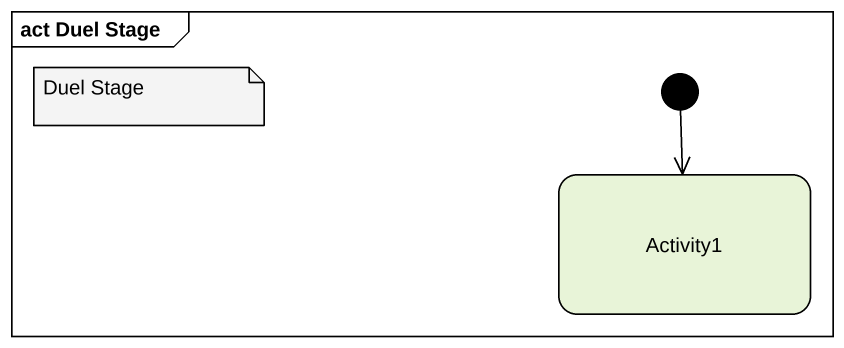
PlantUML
@startuml
mainframe act Duel Stage
hide empty description
state Activity1
[*] --> Activity1
note as N1
  Duel Stage
end note
@enduml
